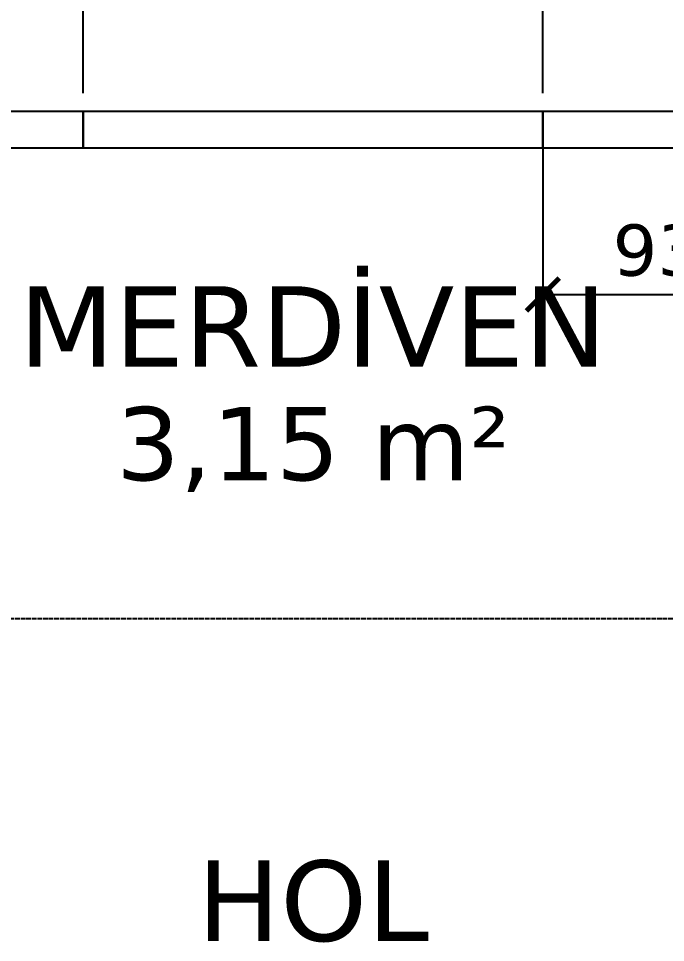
# Model space of a CAD drawing. Header units: centimetres. Extents: x -135 to 4129, y -1176 to 1044.
# Drawn here: x 1426.9 to 1603.5, y 478.9 to 731.4 of the extents above; entities that cross this region are included whole.
import ezdxf
from ezdxf.enums import TextEntityAlignment as Align

# ---------------------------------------------------------------- set-up
doc = ezdxf.new("R2010")
doc.units = ezdxf.units.CM
doc.linetypes.add('DASHED', pattern=[1.524, 1.27, -0.254])
for name, color, linetype in [('ACIK_SINIR', 8, 'DASHED'), ('DIS_DUVAR_100', 30, 'Continuous'), ('ODA_ADLARI', 7, 'Continuous'), ('OLCULER', 7, 'Continuous'), ('OZEL_PANEL_OLCU_CM', 3, 'Continuous')]:
    doc.layers.add(name, color=color, linetype=linetype)
doc.styles.add('PORTMAN', font='DejaVuSans.ttf')
doc.dimstyles.new('PORTMAN', dxfattribs={"dimtxt": 14, "dimasz": 9, "dimexe": 6, "dimexo": 5, "dimgap": 4, "dimtad": 1, "dimtxsty": 'PORTMAN', "dimblk": 'ARCHTICK', "dimcen": 2.5, "dimazin": 3, "dimtfac": 0.5, "dimtmove": 2, "dimatfit": 3})

# ---------------------------------------------------------------- blocks, each defined once
blk = doc.blocks.new('BOM_D01_1255p0_DIS_DOLU')
blk.add_lwpolyline([(0, 0), (10, 0), (10, 125.5), (0, 125.5)], close=True)
blk = doc.blocks.new('BOM_D09_931p2_DIS_DOLU')
blk.add_lwpolyline([(0, 0), (10, 0), (10, 93.125), (0, 93.125)], close=True)
blk = doc.blocks.new('_ARCHTICK')
at = {"color": 0, "linetype": 'BYBLOCK', "const_width": 0.15}
blk.add_lwpolyline([(-0.5, -0.5), (0.5, 0.5)], dxfattribs=at)

msp = doc.modelspace()

# ---------------------------------------------------------------- linework, layer by layer
at = {"layer": 'ACIK_SINIR'}
msp.add_line((1381.75, 567.5), (1632.75, 567.5), dxfattribs=at)

# ---------------------------------------------------------------- block references
at = {"layer": 'DIS_DUVAR_100', "rotation": 270}
for name, p in [('BOM_D01_1255p0_DIS_DOLU', (1319, 706)), ('BOM_D01_1255p0_DIS_DOLU', (1444.5, 706)), ('BOM_D09_931p2_DIS_DOLU', (1570, 706))]:
    msp.add_blockref(name, p, dxfattribs=at)

# ---------------------------------------------------------------- texts
at = {"layer": 'ODA_ADLARI', "style": 'PORTMAN'}
for s, height, p in [('MERDİVEN', 22, (1507.25, 647.25)), ('3,15 m²', 20, (1507.25, 615.25)), ('HOL', 22, (1507.25, 490.375))]:
    msp.add_text(s, height=height, dxfattribs=at).set_placement(p, align=Align.MIDDLE_CENTER)

# ---------------------------------------------------------------- dimensions: what is measured, and where the dimension line sits
at = {"layer": 'OLCULER'}
for base, p1, p2 in [((1319, 808), (1319, 706), (1444.5, 706)), ((1444.5, 808), (1444.5, 706), (1570, 706)), ((1570, 808), (1570, 706), (1695.5, 706))]:
    msp.add_linear_dim(base=base, p1=p1, p2=p2, dimstyle='PORTMAN', override={"dimtxt": 14, "dimasz": 9, "dimexe": 6, "dimexo": 5, "dimdec": 2, "dimzin": 8, "dimdsep": 44}, dxfattribs=at).render()
at = {"layer": 'OZEL_PANEL_OLCU_CM'}
msp.add_linear_dim(base=(1570, 656), p1=(1570, 706), p2=(1663.125, 706), dimstyle='PORTMAN', override={"dimtxt": 14, "dimasz": 9, "dimexe": 6, "dimexo": 5, "dimdec": 2, "dimzin": 8, "dimdsep": 44}, dxfattribs=at).render()

doc.saveas('drawing.dxf')
